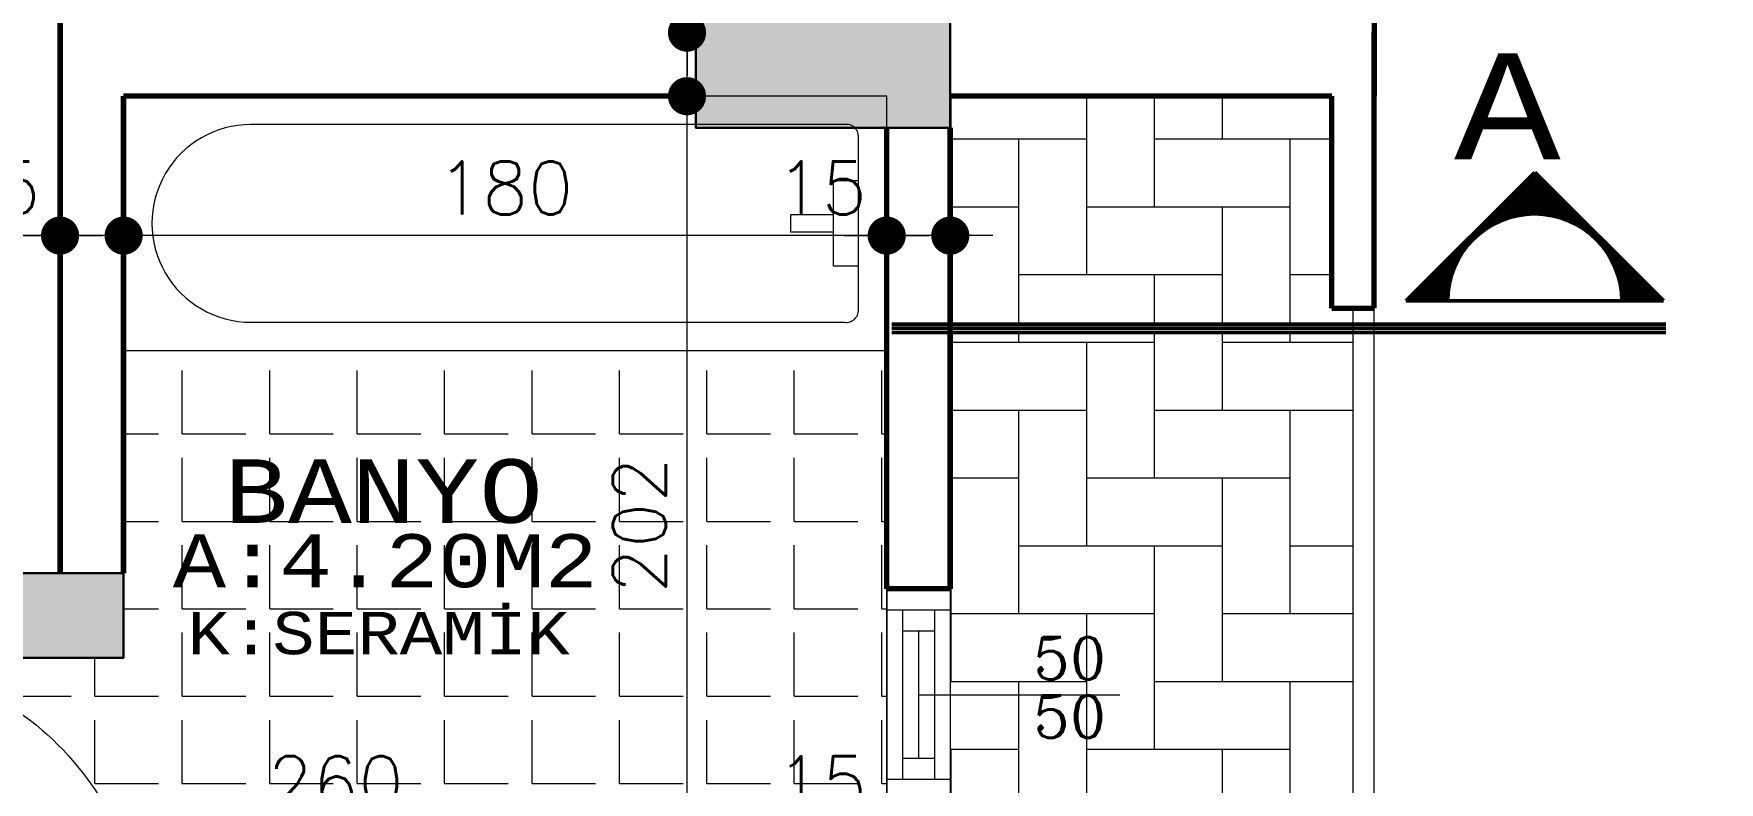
# Model space of a CAD drawing. Header units: millimetres. Extents: x 35860 to 71103, y -11298 to -8385.
# Drawn here: x 49815.6 to 50213.2, y -10167.8 to -9991.2 of the extents above; entities that cross this region are included whole.
import ezdxf
from ezdxf.enums import TextEntityAlignment as Align

# ---------------------------------------------------------------- set-up
doc = ezdxf.new("R2010")
doc.units = ezdxf.units.MM
doc.header["$MEASUREMENT"] = 0
doc.layers.get('0').update_dxf_attribs({"lineweight": 15})
doc.layers.get('Defpoints').update_dxf_attribs({"lineweight": 20})
for name, color, linetype, lineweight in [('02', 2, 'Continuous', 20), ('03_Yazı', 1, 'Continuous', 30), ('05', 4, 'Continuous', 50), ('07', 3, 'Continuous', 70), ('Aks&Tefriş', 5, 'Continuous', 20), ('Kolon', 6, 'Continuous', 30), ('Merd&Balkon', 40, 'Continuous', 20), ('Ölçü', 140, 'Continuous', 20)]:
    doc.layers.add(name, color=color, linetype=linetype, lineweight=lineweight)
doc.layers.add('Lay_X', color=45, linetype='Continuous', lineweight=13, plot=False)
doc.styles.add('0', font='txt.shx')
doc.styles.add('C', font='')
doc.styles.add('ROMANC', font='romanc', dxfattribs={"height": 0.11})
doc.styles.get('C').set_extended_font_data('Courier New Tur')
doc.dimstyles.new('2', dxfattribs={"dimtxt": 12.5, "dimasz": 1, "dimexe": 0, "dimexo": 0, "dimgap": 5, "dimtad": 1, "dimdec": 0, "dimlfac": -1, "dimzin": 12, "dimdsep": 46, "dimtxsty": '0', "dimblk": 'DOT', "dimcen": 2.5, "dimse1": 1, "dimse2": 1, "dimclrd": 256, "dimclrt": 1, "dimadec": 0, "dimazin": 0, "dimtfac": 1, "dimtdec": 0, "dimtmove": 0, "dimatfit": 0, "dimldrblk": 'DOT', "dimfxl": 1, "dimtolj": 1, "dimtzin": 0, "dimlwd": -1, "dimarcsym": 0})
doc.dimstyles.new('_VI80I', dxfattribs={"dimtxt": 15, "dimasz": 1, "dimexe": 0, "dimexo": 100, "dimgap": 5, "dimtad": 1, "dimdec": 0, "dimlfac": -1, "dimzin": 12, "dimdsep": 46, "dimtxsty": '0', "dimblk1": 'DOT80_2', "dimblk2": 'DOT80_1', "dimsah": 1, "dimcen": 2.5, "dimse1": 1, "dimse2": 1, "dimclrd": 256, "dimclrt": 1, "dimadec": 8, "dimazin": 0, "dimtfac": 1, "dimtdec": 0, "dimtmove": 0, "dimatfit": 0, "dimldrblk": 'DOT', "dimfxl": 1, "dimtolj": 1, "dimtzin": 0, "dimlwd": -1, "dimarcsym": 0})
pattern_1 = [(0, (0, 0), (16, 16), [48, -16]), (90, (16, 0), (-16, -16), [48, -16])]

# ---------------------------------------------------------------- blocks, each defined once
blk = doc.blocks.new('DOT')
at = {"color": 0}
blk.add_line((-10, 0), (10, 0), dxfattribs=at)
at = {"color": 0, "const_width": 4.5}
blk.add_lwpolyline([(-2.25, 0, 1), (2.25, 0, 1)], format="xyb", close=True, dxfattribs=at)
blk = doc.blocks.new('*D372')
at = {"layer": 'Defpoints', "color": 0, "transparency": 16777216}
for p in [(50131.81, -10055.92), (50031.81, -10286.05), (50031.81, -10293.42)]:
    blk.add_point(p, dxfattribs=at)
at = {"layer": 'Ölçü', "transparency": 16777216}
blk.add_line((50130.81, -10286.05), (50032.81, -10286.05), dxfattribs=at)
at = {"layer": 'Ölçü', "transparency": 16777216, "rotation": 180}
blk.add_blockref('DOT', (50031.81, -10286.05), dxfattribs=at)
at = {"layer": 'Ölçü', "transparency": 16777216}
blk.add_blockref('DOT', (50131.81, -10286.05), dxfattribs=at)
at = {"layer": 'Ölçü', "color": 1, "transparency": 16777216, "insert": (50081.81, -10274.8), "char_height": 12.5, "attachment_point": 5, "style": '0'}
blk.add_mtext('\\A1;100', dxfattribs=at)
blk = doc.blocks.new('*D380')
at = {"layer": 'Defpoints', "color": 0, "transparency": 16777216}
for p in [(50016.81, -10005.92), (50031.81, -10005.92), (50016.81, -10038.81)]:
    blk.add_point(p, dxfattribs=at)
at = {"layer": 'Ölçü', "transparency": 16777216}
for p, q in [((50015.81, -10038.81), (49988.14, -10038.81)), ((50031.81, -10038.81), (50016.81, -10038.81)), ((50032.81, -10038.81), (50033.81, -10038.81))]:
    blk.add_line(p, q, dxfattribs=at)
blk.add_blockref('DOT', (50016.81, -10038.81), dxfattribs=at)
at = {"layer": 'Ölçü', "transparency": 16777216, "rotation": 180}
blk.add_blockref('DOT', (50031.81, -10038.81), dxfattribs=at)
at = {"layer": 'Ölçü', "color": 1, "transparency": 16777216, "insert": (50001.47, -10027.56), "char_height": 12.5, "attachment_point": 5, "style": '0'}
blk.add_mtext('\\A1;15', dxfattribs=at)
blk = doc.blocks.new('*D381')
at = {"layer": 'Defpoints', "color": 0, "transparency": 16777216}
for p in [(49836.81, -10005.92), (50016.81, -10005.92), (49836.81, -10038.81)]:
    blk.add_point(p, dxfattribs=at)
at = {"layer": 'Ölçü', "transparency": 16777216}
blk.add_line((50015.81, -10038.81), (49837.81, -10038.81), dxfattribs=at)
at = {"layer": 'Ölçü', "transparency": 16777216, "rotation": 180}
blk.add_blockref('DOT', (49836.81, -10038.81), dxfattribs=at)
at = {"layer": 'Ölçü', "transparency": 16777216}
blk.add_blockref('DOT', (50016.81, -10038.81), dxfattribs=at)
at = {"layer": 'Ölçü', "color": 1, "transparency": 16777216, "insert": (49926.81, -10027.56), "char_height": 12.5, "attachment_point": 5, "style": '0'}
blk.add_mtext('\\A1;180', dxfattribs=at)
blk = doc.blocks.new('*D382')
at = {"layer": 'Defpoints', "color": 0, "transparency": 16777216}
for p in [(49836.81, -10005.92), (49821.81, -10038.81), (49821.81, -10118.42)]:
    blk.add_point(p, dxfattribs=at)
at = {"layer": 'Ölçü', "transparency": 16777216}
for p, q in [((49820.81, -10038.81), (49793.14, -10038.81)), ((49836.81, -10038.81), (49821.81, -10038.81)), ((49837.81, -10038.81), (49838.81, -10038.81))]:
    blk.add_line(p, q, dxfattribs=at)
blk.add_blockref('DOT', (49821.81, -10038.81), dxfattribs=at)
at = {"layer": 'Ölçü', "transparency": 16777216, "rotation": 180}
blk.add_blockref('DOT', (49836.81, -10038.81), dxfattribs=at)
at = {"layer": 'Ölçü', "color": 1, "transparency": 16777216, "insert": (49806.47, -10027.56), "char_height": 12.5, "attachment_point": 5, "style": '0'}
blk.add_mtext('\\A1;15', dxfattribs=at)
blk = doc.blocks.new('*D383')
at = {"layer": 'Defpoints', "color": 0, "transparency": 16777216}
for p in [(49721.81, -10008.42), (49721.81, -10038.81), (49821.81, -10118.42)]:
    blk.add_point(p, dxfattribs=at)
at = {"layer": 'Ölçü', "transparency": 16777216}
blk.add_line((49820.81, -10038.81), (49722.81, -10038.81), dxfattribs=at)
at = {"layer": 'Ölçü', "transparency": 16777216, "rotation": 180}
blk.add_blockref('DOT', (49721.81, -10038.81), dxfattribs=at)
at = {"layer": 'Ölçü', "transparency": 16777216}
blk.add_blockref('DOT', (49821.81, -10038.81), dxfattribs=at)
at = {"layer": 'Ölçü', "color": 1, "transparency": 16777216, "insert": (49771.81, -10027.56), "char_height": 12.5, "attachment_point": 5, "style": '0'}
blk.add_mtext('\\A1;100', dxfattribs=at)
blk = doc.blocks.new('*D387')
at = {"layer": 'Defpoints', "color": 0, "transparency": 16777216}
for p in [(50016.81, -10172.17), (50031.81, -10172.17), (50016.81, -10179.16)]:
    blk.add_point(p, dxfattribs=at)
at = {"layer": 'Ölçü', "transparency": 16777216}
for p, q in [((50015.81, -10179.16), (49988.14, -10179.16)), ((50031.81, -10179.16), (50016.81, -10179.16)), ((50032.81, -10179.16), (50033.81, -10179.16))]:
    blk.add_line(p, q, dxfattribs=at)
blk.add_blockref('DOT', (50016.81, -10179.16), dxfattribs=at)
at = {"layer": 'Ölçü', "transparency": 16777216, "rotation": 180}
blk.add_blockref('DOT', (50031.81, -10179.16), dxfattribs=at)
at = {"layer": 'Ölçü', "color": 1, "transparency": 16777216, "insert": (50001.47, -10167.91), "char_height": 12.5, "attachment_point": 5, "style": '0'}
blk.add_mtext('\\A1;15', dxfattribs=at)
blk = doc.blocks.new('*D388')
at = {"layer": 'Defpoints', "color": 0, "transparency": 16777216}
for p in [(50016.81, -10172.17), (49756.81, -10179.16), (49756.81, -10208.42)]:
    blk.add_point(p, dxfattribs=at)
at = {"layer": 'Ölçü', "transparency": 16777216}
blk.add_line((50015.81, -10179.16), (49757.81, -10179.16), dxfattribs=at)
at = {"layer": 'Ölçü', "transparency": 16777216, "rotation": 180}
blk.add_blockref('DOT', (49756.81, -10179.16), dxfattribs=at)
at = {"layer": 'Ölçü', "transparency": 16777216}
blk.add_blockref('DOT', (50016.81, -10179.16), dxfattribs=at)
at = {"layer": 'Ölçü', "color": 1, "transparency": 16777216, "insert": (49886.81, -10167.91), "char_height": 12.5, "attachment_point": 5, "style": '0'}
blk.add_mtext('\\A1;260', dxfattribs=at)
blk = doc.blocks.new('*D495')
at = {"layer": 'Defpoints', "color": 0, "transparency": 16777216}
for p in [(49969.7, -10005.92), (50031.81, -10005.92), (50016.81, -10208.42)]:
    blk.add_point(p, dxfattribs=at)
at = {"layer": 'Ölçü', "transparency": 16777216}
blk.add_line((49969.7, -10207.42), (49969.7, -10006.92), dxfattribs=at)
for p, rotation in [((49969.7, -10005.92), 90), ((49969.7, -10208.42), 270)]:
    blk.add_blockref('DOT', p, dxfattribs=dict(at, rotation=rotation))
at = {"layer": 'Ölçü', "color": 1, "transparency": 16777216, "insert": (49958.45, -10107.17), "char_height": 12.5, "attachment_point": 5, "rotation": 90, "style": '0'}
blk.add_mtext('\\A1;202', dxfattribs=at)
blk = doc.blocks.new('*D496')
at = {"layer": 'Defpoints', "color": 0, "transparency": 16777216}
for p in [(49969.7, -9990.92), (50031.81, -9990.92), (50031.81, -10005.92)]:
    blk.add_point(p, dxfattribs=at)
at = {"layer": 'Ölçü', "transparency": 16777216}
for p, q in [((49969.7, -9989.92), (49969.7, -9962.26)), ((49969.7, -10005.92), (49969.7, -9990.92)), ((49969.7, -10006.92), (49969.7, -10007.92))]:
    blk.add_line(p, q, dxfattribs=at)
for p, rotation in [((49969.7, -9990.92), 270), ((49969.7, -10005.92), 90)]:
    blk.add_blockref('DOT', p, dxfattribs=dict(at, rotation=rotation))
at = {"layer": 'Ölçü', "color": 1, "transparency": 16777216, "insert": (49958.45, -9975.59), "char_height": 12.5, "attachment_point": 5, "rotation": 90, "style": '0'}
blk.add_mtext('\\A1;15', dxfattribs=at)
blk = doc.blocks.new('*D497')
at = {"layer": 'Defpoints', "color": 0, "transparency": 16777216}
for p in [(49969.7, -9788.42), (50016.81, -9788.42), (50031.81, -9990.92)]:
    blk.add_point(p, dxfattribs=at)
at = {"layer": 'Ölçü', "transparency": 16777216}
blk.add_line((49969.7, -9989.92), (49969.7, -9789.42), dxfattribs=at)
for p, rotation in [((49969.7, -9788.42), 90), ((49969.7, -9990.92), 270)]:
    blk.add_blockref('DOT', p, dxfattribs=dict(at, rotation=rotation))
at = {"layer": 'Ölçü', "color": 1, "transparency": 16777216, "insert": (49958.45, -9889.67), "char_height": 12.5, "attachment_point": 5, "rotation": 90, "style": '0'}
blk.add_mtext('\\A1;202', dxfattribs=at)
blk = doc.blocks.new('DOT80_2')
at = {"color": 0}
blk.add_line((0, 0), (0, -80), dxfattribs=at)
blk.add_blockref('DOT', (0, 0))
blk = doc.blocks.new('DOT80_1')
at = {"color": 0}
blk.add_line((0, 0), (0, 80), dxfattribs=at)
blk.add_blockref('DOT', (0, 0))
blk = doc.blocks.new('*D925')
at = {"layer": 'Aks&Tefriş', "transparency": 16777216}
blk.add_line((50309.41, -10242.42), (50309.41, -10173.17), dxfattribs=at)
at = {"layer": 'Defpoints', "color": 0, "transparency": 16777216}
for p in [(50031.81, -10172.17), (50309.41, -10172.17), (50031.81, -10243.42)]:
    blk.add_point(p, dxfattribs=at)
at = {"layer": 'Aks&Tefriş', "transparency": 16777216}
for name, p, rotation in [('DOT80_1', (50309.41, -10172.17), 90), ('DOT80_2', (50309.41, -10243.42), 270)]:
    blk.add_blockref(name, p, dxfattribs=dict(at, rotation=rotation))
at = {"layer": 'Aks&Tefriş', "color": 1, "transparency": 16777216, "insert": (50296.91, -10207.8), "char_height": 15, "attachment_point": 5, "rotation": 90, "style": '0'}
blk.add_mtext('\\A1;71', dxfattribs=at)
blk = doc.blocks.new('*D926')
at = {"layer": 'Aks&Tefriş', "transparency": 16777216}
blk.add_line((50309.41, -10171.17), (50309.41, -10123.17), dxfattribs=at)
at = {"layer": 'Defpoints', "color": 0, "transparency": 16777216}
for p in [(50031.81, -10122.17), (50309.41, -10122.17), (50031.81, -10172.17)]:
    blk.add_point(p, dxfattribs=at)
at = {"layer": 'Aks&Tefriş', "transparency": 16777216}
for name, p, rotation in [('DOT80_1', (50309.41, -10122.17), 90), ('DOT80_2', (50309.41, -10172.17), 270)]:
    blk.add_blockref(name, p, dxfattribs=dict(at, rotation=rotation))
at = {"layer": 'Aks&Tefriş', "color": 1, "transparency": 16777216, "insert": (50296.91, -10147.17), "char_height": 15, "attachment_point": 5, "rotation": 90, "style": '0'}
blk.add_mtext('\\A1;50', dxfattribs=at)
blk = doc.blocks.new('*D927')
at = {"layer": 'Aks&Tefriş', "transparency": 16777216}
blk.add_line((50309.41, -10121.17), (50309.41, -10056.92), dxfattribs=at)
at = {"layer": 'Defpoints', "color": 0, "transparency": 16777216}
for p in [(50131.81, -10055.92), (50309.41, -10055.92), (50031.81, -10122.17)]:
    blk.add_point(p, dxfattribs=at)
at = {"layer": 'Aks&Tefriş', "transparency": 16777216}
for name, p, rotation in [('DOT80_1', (50309.41, -10055.92), 90), ('DOT80_2', (50309.41, -10122.17), 270)]:
    blk.add_blockref(name, p, dxfattribs=dict(at, rotation=rotation))
at = {"layer": 'Aks&Tefriş', "color": 1, "transparency": 16777216, "insert": (50296.91, -10089.05), "char_height": 15, "attachment_point": 5, "rotation": 90, "style": '0'}
blk.add_mtext('\\A1;66', dxfattribs=at)
blk = doc.blocks.new('*D928')
at = {"layer": 'Aks&Tefriş', "transparency": 16777216}
blk.add_line((50309.41, -10054.92), (50309.41, -9941.92), dxfattribs=at)
at = {"layer": 'Defpoints', "color": 0, "transparency": 16777216}
for p in [(50131.81, -9940.92), (50309.41, -9940.92), (50131.81, -10055.92)]:
    blk.add_point(p, dxfattribs=at)
at = {"layer": 'Aks&Tefriş', "transparency": 16777216}
for name, p, rotation in [('DOT80_1', (50309.41, -9940.92), 90), ('DOT80_2', (50309.41, -10055.92), 270)]:
    blk.add_blockref(name, p, dxfattribs=dict(at, rotation=rotation))
at = {"layer": 'Aks&Tefriş', "color": 1, "transparency": 16777216, "insert": (50296.91, -9998.42), "char_height": 15, "attachment_point": 5, "rotation": 90, "style": '0'}
blk.add_mtext('\\A1;115', dxfattribs=at)

msp = doc.modelspace()

# ---------------------------------------------------------------- hatches: boundary and pattern name
h = msp.add_hatch()
h.set_pattern_fill('ANSI33', color=256, scale=30, style=0)
h.paths.add_polyline_path([(49131.81, -9384.52), (49131.81, -9333.42), (49156.81, -9334.52), (49156.81, -9384.52)])
h.paths.add_polyline_path([(49546.81, -9402.81), (49546.81, -9351.71), (49571.81, -9352.81), (49571.81, -9402.81)])
h.paths.add_polyline_path([(50031.81, -9983.42), (49971.81, -9983.42), (49971.81, -10013.42), (50031.81, -10013.42)])
h.paths.add_polyline_path([(50006.81, -9628.42), (50031.81, -9628.42), (50031.81, -9678.42), (50006.81, -9678.42)])
h.paths.add_polyline_path([(49571.81, -9638.42), (49571.81, -9678.42), (49546.81, -9678.42), (49546.81, -9638.42)])
h.paths.add_polyline_path([(49181.81, -9678.42), (49131.81, -9678.42), (49131.81, -9653.42), (49181.81, -9653.42)])
h.paths.add_polyline_path([(49171.81, -9893.42), (49131.81, -9893.42), (49131.81, -9923.42), (49171.81, -9923.42)])
h.paths.add_polyline_path([(49156.81, -10623.42), (49156.81, -10573.42), (49131.81, -10573.42), (49131.81, -10623.42)])
h.paths.add_polyline_path([(50006.81, -10368.42), (50031.81, -10368.42), (50031.81, -10318.42), (50006.81, -10318.42)])
h.paths.add_polyline_path([(49571.81, -10368.42), (49571.81, -10318.42), (49546.81, -10318.42), (49546.81, -10368.42)])
h.paths.add_polyline_path([(50006.81, -9423.08), (50006.81, -9371.98), (50031.81, -9373.08), (50031.81, -9423.08)])
h.paths.add_polyline_path([(49741.81, -9360.3), (49766.81, -9361.4), (49766.81, -9411.4), (49741.81, -9411.4)])
h.paths.add_polyline_path([(49471.81, -10138.42), (49446.81, -10138.42), (49446.81, -10073.42), (49471.81, -10073.42)])
h.paths.add_polyline_path([(49471.81, -9923.42), (49471.81, -9858.42), (49446.81, -9858.42), (49446.81, -9923.42)])
h.paths.add_polyline_path([(49741.81, -9873.42), (49741.81, -9878.42), (49746.81, -9878.42), (49836.81, -9878.42), (49836.81, -9858.42), (49741.81, -9858.42)])
h.paths.add_polyline_path([(49741.81, -10133.42), (49741.81, -10118.42), (49836.81, -10118.42), (49836.81, -10138.42), (49741.81, -10138.42)])
h.paths.add_polyline_path([(49181.81, -10318.42), (49131.81, -10318.42), (49131.81, -10343.42), (49181.81, -10343.42)])
h.paths.add_polyline_path([(49741.81, -10623.42), (49766.81, -10623.42), (49766.81, -10573.42), (49741.81, -10573.42)])
h.paths.add_polyline_path([(50006.81, -10623.42), (50031.81, -10623.42), (50031.81, -10573.42), (50006.81, -10573.42)])
h.paths.add_polyline_path([(49571.81, -10623.42), (49571.81, -10573.42), (49546.81, -10573.42), (49546.81, -10623.42)])
h = msp.add_hatch()
h.set_pattern_fill('SERAMIK9', color=256, scale=4, style=0, pattern_type=2)
h.set_pattern_definition(pattern_1)
h.paths.add_polyline_path([(50121.81, -10005.92), (50031.81, -10005.92), (50031.81, -10013.42), (50031.81, -10059.67), (50126.81, -10059.67), (50126.81, -10055.92), (50121.81, -10055.92)])
h = msp.add_hatch()
h.set_pattern_fill('SERAMIK9,_O', color=256, scale=4, pattern_type=2)
h.set_pattern_definition(pattern_1)
h.paths.add_polyline_path([(50126.81, -10061.67), (50031.81, -10061.67), (50031.81, -10122.17), (50031.81, -10172.17), (50031.81, -10243.42), (50031.81, -10293.42), (50031.81, -10318.42), (50031.81, -10368.42), (50031.81, -10433.42), (50031.81, -10553.42), (50031.81, -10573.42), (50031.81, -10623.42), (50031.81, -10668.42), (50031.81, -10673.42), (50016.81, -10673.42), (50016.81, -10743.42), (50031.81, -10743.42), (50031.81, -10748.42), (50031.81, -10768.42), (50126.81, -10768.42)])
h.paths.add_polyline_path([(50066.18, -10506.77), (50097.43, -10506.77), (50097.43, -10525.52), (50066.18, -10525.52)], flags=24)
h.paths.add_polyline_path([(50066.18, -10265.42), (50097.43, -10265.42), (50097.43, -10284.17), (50066.18, -10284.17)], flags=24)
h.paths.add_polyline_path([(50050.36, -10146.04), (50071.55, -10146.04), (50071.55, -10131.04), (50050.36, -10131.04)], flags=24)
h.paths.add_polyline_path([(50050.36, -10159.81), (50071.55, -10159.81), (50071.55, -10144.81), (50050.36, -10144.81)], flags=24)
h.paths.add_polyline_path([(50042.26, -10491.04), (50071.55, -10491.04), (50071.55, -10476.04), (50042.26, -10476.04)], flags=24)
h.paths.add_polyline_path([(50042.26, -10504.82), (50071.55, -10504.82), (50071.55, -10489.82), (50042.26, -10489.82)], flags=24)
h.paths.add_polyline_path([(50050.36, -10268.43), (50071.55, -10268.43), (50071.55, -10253.43), (50050.36, -10253.43)], flags=24)
h.paths.add_polyline_path([(50050.36, -10282.2), (50071.55, -10282.2), (50071.55, -10267.2), (50050.36, -10267.2)], flags=24)
h.paths.add_polyline_path([(50028.68, -10216.61), (50131.1, -10216.61), (50131.1, -10192.96), (50028.68, -10192.96)], flags=9)
h = msp.add_hatch()
h.set_pattern_fill('ANGLE', color=256, scale=75, style=0)
h.set_pattern_definition([(0, (0, 0), (0, 20.625), [15, -5.625]), (90, (0, 0), (-20.625, 1e-15), [15, -5.625])])
h.paths.add_polyline_path([(50016.81, -10065.92), (49836.81, -10065.92), (49836.81, -10138.42), (49774.81, -10138.42), (49774.81, -10138.49, -0.401712), (49841.81, -10208.42), (49906.81, -10208.42), (49906.81, -10173.42, -0.414214), (49911.81, -10168.42), (49951.81, -10168.42, -0.414214), (49956.81, -10173.42), (49956.81, -10208.42), (50016.81, -10208.42)])
h.paths.add_polyline_path([(49771.81, -10138.42), (49756.81, -10138.42), (49756.81, -10208.42), (49771.81, -10208.42)])
h.paths.add_polyline_path([(49990.01, -10158.54), (50012.93, -10158.54), (50012.93, -10177.29), (49990.01, -10177.29)], flags=24)
h.paths.add_polyline_path([(49868.06, -10158.54), (49905.56, -10158.54), (49905.56, -10177.29), (49868.06, -10177.29)], flags=24)
h.paths.add_polyline_path([(49949.08, -10204.55), (49949.08, -10183.71), (49967.83, -10183.71), (49967.83, -10204.55)], flags=25)
h.paths.add_polyline_path([(49949.08, -10125.92), (49949.08, -10088.42), (49967.83, -10088.42), (49967.83, -10125.92)], flags=24)
h.paths.add_polyline_path([(49842.5, -10125.6), (49954.56, -10125.6), (49954.56, -10104.53), (49842.5, -10104.53)], flags=24)
h.paths.add_polyline_path([(49846.35, -10141.17), (49947.5, -10141.17), (49947.5, -10121.33), (49846.35, -10121.33)], flags=24)
h.paths.add_polyline_path([(49854.8, -10110.96), (49941.46, -10110.96), (49941.46, -10087.3), (49854.8, -10087.3)], flags=24)

# ---------------------------------------------------------------- linework, layer by layer
at = {"layer": '02'}
for p, q in [((50016.81, -10122.17), (50016.81, -10172.17)), ((50031.81, -10122.17), (50031.81, -10172.17)), ((50031.81, -10127.17), (50016.81, -10127.17)), ((50020.56, -10127.17), (50020.56, -10167.17)), ((50028.06, -10127.17), (50028.06, -10167.17)), ((50028.06, -10132.17), (50020.56, -10132.17)), ((50024.31, -10132.17), (50024.31, -10162.17)), ((50024.31, -10147.17), (50071.81, -10147.17)), ((50028.06, -10162.17), (50020.56, -10162.17)), ((50031.81, -10167.17), (50016.81, -10167.17))]:
    msp.add_line(p, q, dxfattribs=at)
msp.add_lwpolyline([(49771.81, -10138.42, -0.414214), (49841.81, -10208.42), (49771.81, -10208.42), (49771.81, -10138.42), (49774.81, -10138.42), (49774.81, -10208.42)], format="xyb", dxfattribs=at)
at = {"layer": '05'}
for p, q in [((50169.68, -10023.89), (50139.34, -10054.23)), ((50169.68, -10023.89), (50139.34, -10054.23)), ((50169.68, -10023.89), (50139.34, -10054.23)), ((50200.03, -10054.23), (50169.68, -10023.89)), ((50200.03, -10054.23), (50169.68, -10023.89)), ((50200.03, -10054.23), (50169.68, -10023.89)), ((50171.35, -10033.76), (50165.58, -10027.99)), ((50171.35, -10033.76), (50165.58, -10027.99)), ((50171.35, -10033.76), (50165.58, -10027.99)), ((50172.02, -10033.83), (50165.88, -10027.69)), ((50172.02, -10033.83), (50165.88, -10027.69)), ((50172.02, -10033.83), (50165.88, -10027.69)), ((50172.72, -10033.92), (50166.18, -10027.39)), ((50172.72, -10033.92), (50166.18, -10027.39)), ((50172.72, -10033.92), (50166.18, -10027.39)), ((50173.44, -10034.04), (50166.49, -10027.09)), ((50173.44, -10034.04), (50166.49, -10027.09)), ((50173.44, -10034.04), (50166.49, -10027.09)), ((50174.2, -10034.2), (50166.79, -10026.78)), ((50174.2, -10034.2), (50166.79, -10026.78)), ((50174.2, -10034.2), (50166.79, -10026.78)), ((50175.01, -10034.4), (50167.09, -10026.48)), ((50175.01, -10034.4), (50167.09, -10026.48)), ((50175.01, -10034.4), (50167.09, -10026.48)), ((50175.86, -10034.65), (50167.39, -10026.18)), ((50175.86, -10034.65), (50167.39, -10026.18)), ((50175.86, -10034.65), (50167.39, -10026.18)), ((50176.78, -10034.96), (50167.7, -10025.88)), ((50176.78, -10034.96), (50167.7, -10025.88)), ((50176.78, -10034.96), (50167.7, -10025.88)), ((50177.79, -10035.36), (50168, -10025.57)), ((50177.79, -10035.36), (50168, -10025.57)), ((50177.79, -10035.36), (50168, -10025.57)), ((50178.92, -10035.89), (50168.3, -10025.27)), ((50178.92, -10035.89), (50168.3, -10025.27)), ((50178.92, -10035.89), (50168.3, -10025.27)), ((50180.27, -10036.63), (50168.6, -10024.97)), ((50180.27, -10036.63), (50168.6, -10024.97)), ((50180.27, -10036.63), (50168.6, -10024.97)), ((50182.16, -10037.92), (50168.91, -10024.67)), ((50182.16, -10037.92), (50168.91, -10024.67)), ((50182.16, -10037.92), (50168.91, -10024.67)), ((50199.08, -10054.23), (50169.21, -10024.36)), ((50199.08, -10054.23), (50169.21, -10024.36)), ((50199.08, -10054.23), (50169.21, -10024.36)), ((50199.68, -10054.23), (50169.51, -10024.06)), ((50199.68, -10054.23), (50169.51, -10024.06)), ((50199.68, -10054.23), (50169.51, -10024.06)), ((50164.17, -10034.45), (50161.65, -10031.93)), ((50164.17, -10034.45), (50161.65, -10031.93)), ((50164.17, -10034.45), (50161.65, -10031.93)), ((50164.65, -10034.32), (50161.95, -10031.62)), ((50164.65, -10034.32), (50161.95, -10031.62)), ((50164.65, -10034.32), (50161.95, -10031.62)), ((50165.13, -10034.21), (50162.25, -10031.32)), ((50165.13, -10034.21), (50162.25, -10031.32)), ((50165.13, -10034.21), (50162.25, -10031.32)), ((50165.63, -10034.1), (50162.55, -10031.02)), ((50165.63, -10034.1), (50162.55, -10031.02)), ((50165.63, -10034.1), (50162.55, -10031.02)), ((50166.14, -10034), (50162.86, -10030.72)), ((50166.14, -10034), (50162.86, -10030.72)), ((50166.14, -10034), (50162.86, -10030.72)), ((50166.66, -10033.92), (50163.16, -10030.41)), ((50166.66, -10033.92), (50163.16, -10030.41)), ((50166.66, -10033.92), (50163.16, -10030.41)), ((50167.2, -10033.85), (50163.46, -10030.11)), ((50167.2, -10033.85), (50163.46, -10030.11)), ((50167.2, -10033.85), (50163.46, -10030.11)), ((50167.74, -10033.79), (50163.76, -10029.81)), ((50167.74, -10033.79), (50163.76, -10029.81)), ((50167.74, -10033.79), (50163.76, -10029.81)), ((50168.3, -10033.74), (50164.07, -10029.51)), ((50168.3, -10033.74), (50164.07, -10029.51)), ((50168.3, -10033.74), (50164.07, -10029.51)), ((50168.88, -10033.71), (50164.37, -10029.2)), ((50168.88, -10033.71), (50164.37, -10029.2)), ((50168.88, -10033.71), (50164.37, -10029.2)), ((50169.47, -10033.7), (50164.67, -10028.9)), ((50169.47, -10033.7), (50164.67, -10028.9)), ((50169.47, -10033.7), (50164.67, -10028.9)), ((50170.07, -10033.7), (50164.97, -10028.6)), ((50170.07, -10033.7), (50164.97, -10028.6)), ((50170.07, -10033.7), (50164.97, -10028.6)), ((50170.7, -10033.72), (50165.28, -10028.3)), ((50170.7, -10033.72), (50165.28, -10028.3)), ((50170.7, -10033.72), (50165.28, -10028.3)), ((50158.72, -10036.87), (50157.71, -10035.86)), ((50158.72, -10036.87), (50157.71, -10035.86)), ((50158.72, -10036.87), (50157.71, -10035.86)), ((50159.09, -10036.64), (50158.02, -10035.56)), ((50159.09, -10036.64), (50158.02, -10035.56)), ((50159.09, -10036.64), (50158.02, -10035.56)), ((50159.47, -10036.41), (50158.32, -10035.26)), ((50159.47, -10036.41), (50158.32, -10035.26)), ((50159.47, -10036.41), (50158.32, -10035.26)), ((50159.86, -10036.2), (50158.62, -10034.95)), ((50159.86, -10036.2), (50158.62, -10034.95)), ((50159.86, -10036.2), (50158.62, -10034.95)), ((50160.26, -10035.99), (50158.92, -10034.65)), ((50160.26, -10035.99), (50158.92, -10034.65)), ((50160.26, -10035.99), (50158.92, -10034.65)), ((50160.66, -10035.78), (50159.23, -10034.35)), ((50160.66, -10035.78), (50159.23, -10034.35)), ((50160.66, -10035.78), (50159.23, -10034.35)), ((50161.07, -10035.59), (50159.53, -10034.05)), ((50161.07, -10035.59), (50159.53, -10034.05)), ((50161.07, -10035.59), (50159.53, -10034.05)), ((50161.49, -10035.4), (50159.83, -10033.74)), ((50161.49, -10035.4), (50159.83, -10033.74)), ((50161.49, -10035.4), (50159.83, -10033.74)), ((50161.91, -10035.22), (50160.13, -10033.44)), ((50161.91, -10035.22), (50160.13, -10033.44)), ((50161.91, -10035.22), (50160.13, -10033.44)), ((50162.35, -10035.05), (50160.44, -10033.14)), ((50162.35, -10035.05), (50160.44, -10033.14)), ((50162.35, -10035.05), (50160.44, -10033.14)), ((50162.79, -10034.89), (50160.74, -10032.83)), ((50162.79, -10034.89), (50160.74, -10032.83)), ((50162.79, -10034.89), (50160.74, -10032.83)), ((50163.24, -10034.73), (50161.04, -10032.53)), ((50163.24, -10034.73), (50161.04, -10032.53)), ((50163.24, -10034.73), (50161.04, -10032.53)), ((50163.7, -10034.59), (50161.34, -10032.23)), ((50163.7, -10034.59), (50161.34, -10032.23)), ((50163.7, -10034.59), (50161.34, -10032.23)), ((50154.45, -10040.46), (50153.78, -10039.79)), ((50154.45, -10040.46), (50153.78, -10039.79)), ((50154.45, -10040.46), (50153.78, -10039.79)), ((50154.74, -10040.15), (50154.08, -10039.49)), ((50154.74, -10040.15), (50154.08, -10039.49)), ((50154.74, -10040.15), (50154.08, -10039.49)), ((50155.03, -10039.84), (50154.38, -10039.19)), ((50155.03, -10039.84), (50154.38, -10039.19)), ((50155.03, -10039.84), (50154.38, -10039.19)), ((50155.34, -10039.54), (50154.69, -10038.89)), ((50155.34, -10039.54), (50154.69, -10038.89)), ((50155.34, -10039.54), (50154.69, -10038.89)), ((50155.65, -10039.24), (50154.99, -10038.58)), ((50155.65, -10039.24), (50154.99, -10038.58)), ((50155.65, -10039.24), (50154.99, -10038.58)), ((50155.96, -10038.95), (50155.29, -10038.28)), ((50155.96, -10038.95), (50155.29, -10038.28)), ((50155.96, -10038.95), (50155.29, -10038.28)), ((50156.28, -10038.67), (50155.59, -10037.98)), ((50156.28, -10038.67), (50155.59, -10037.98)), ((50156.28, -10038.67), (50155.59, -10037.98)), ((50156.61, -10038.39), (50155.9, -10037.68)), ((50156.61, -10038.39), (50155.9, -10037.68)), ((50156.61, -10038.39), (50155.9, -10037.68)), ((50156.95, -10038.12), (50156.2, -10037.37)), ((50156.95, -10038.12), (50156.2, -10037.37)), ((50156.95, -10038.12), (50156.2, -10037.37)), ((50157.29, -10037.86), (50156.5, -10037.07)), ((50157.29, -10037.86), (50156.5, -10037.07)), ((50157.29, -10037.86), (50156.5, -10037.07)), ((50157.64, -10037.6), (50156.81, -10036.77)), ((50157.64, -10037.6), (50156.81, -10036.77)), ((50157.64, -10037.6), (50156.81, -10036.77)), ((50157.99, -10037.35), (50157.11, -10036.47)), ((50157.99, -10037.35), (50157.11, -10036.47)), ((50157.99, -10037.35), (50157.11, -10036.47)), ((50158.35, -10037.1), (50157.41, -10036.16)), ((50158.35, -10037.1), (50157.41, -10036.16)), ((50158.35, -10037.1), (50157.41, -10036.16)), ((50151.27, -10045.15), (50149.85, -10043.73)), ((50151.27, -10045.15), (50149.85, -10043.73)), ((50151.27, -10045.15), (50149.85, -10043.73)), ((50151.47, -10044.74), (50150.15, -10043.42)), ((50151.47, -10044.74), (50150.15, -10043.42)), ((50151.47, -10044.74), (50150.15, -10043.42)), ((50151.68, -10044.35), (50150.45, -10043.12)), ((50151.68, -10044.35), (50150.45, -10043.12)), ((50151.68, -10044.35), (50150.45, -10043.12)), ((50151.9, -10043.96), (50150.75, -10042.82)), ((50151.9, -10043.96), (50150.75, -10042.82)), ((50151.9, -10043.96), (50150.75, -10042.82)), ((50152.12, -10043.58), (50151.06, -10042.52)), ((50152.12, -10043.58), (50151.06, -10042.52)), ((50152.12, -10043.58), (50151.06, -10042.52)), ((50152.35, -10043.21), (50151.36, -10042.21)), ((50152.35, -10043.21), (50151.36, -10042.21)), ((50152.35, -10043.21), (50151.36, -10042.21)), ((50152.59, -10042.84), (50151.66, -10041.91)), ((50152.59, -10042.84), (50151.66, -10041.91)), ((50152.59, -10042.84), (50151.66, -10041.91)), ((50152.84, -10042.48), (50151.96, -10041.61)), ((50152.84, -10042.48), (50151.96, -10041.61)), ((50152.84, -10042.48), (50151.96, -10041.61)), ((50153.09, -10042.13), (50152.27, -10041.31)), ((50153.09, -10042.13), (50152.27, -10041.31)), ((50153.09, -10042.13), (50152.27, -10041.31)), ((50153.35, -10041.78), (50152.57, -10041)), ((50153.35, -10041.78), (50152.57, -10041)), ((50153.35, -10041.78), (50152.57, -10041)), ((50153.61, -10041.44), (50152.87, -10040.7)), ((50153.61, -10041.44), (50152.87, -10040.7)), ((50153.61, -10041.44), (50152.87, -10040.7)), ((50153.89, -10041.11), (50153.17, -10040.4)), ((50153.89, -10041.11), (50153.17, -10040.4)), ((50153.89, -10041.11), (50153.17, -10040.4)), ((50154.16, -10040.78), (50153.48, -10040.1)), ((50154.16, -10040.78), (50153.48, -10040.1)), ((50154.16, -10040.78), (50153.48, -10040.1)), ((50198.47, -10054.23), (50186, -10041.75)), ((50198.47, -10054.23), (50186, -10041.75)), ((50198.47, -10054.23), (50186, -10041.75)), ((50197.87, -10054.23), (50187.28, -10043.65)), ((50197.87, -10054.23), (50187.28, -10043.65)), ((50197.87, -10054.23), (50187.28, -10043.65)), ((50149.38, -10051.13), (50145.91, -10047.66)), ((50149.38, -10051.13), (50145.91, -10047.66)), ((50149.38, -10051.13), (50145.91, -10047.66)), ((50149.47, -10050.61), (50146.22, -10047.36)), ((50149.47, -10050.61), (50146.22, -10047.36)), ((50149.47, -10050.61), (50146.22, -10047.36)), ((50149.57, -10050.1), (50146.52, -10047.05)), ((50149.57, -10050.1), (50146.52, -10047.05)), ((50149.57, -10050.1), (50146.52, -10047.05)), ((50149.67, -10049.61), (50146.82, -10046.75)), ((50149.67, -10049.61), (50146.82, -10046.75)), ((50149.67, -10049.61), (50146.82, -10046.75)), ((50149.79, -10049.12), (50147.12, -10046.45)), ((50149.79, -10049.12), (50147.12, -10046.45)), ((50149.79, -10049.12), (50147.12, -10046.45)), ((50149.92, -10048.64), (50147.43, -10046.15)), ((50149.92, -10048.64), (50147.43, -10046.15)), ((50149.92, -10048.64), (50147.43, -10046.15)), ((50150.06, -10048.18), (50147.73, -10045.84)), ((50150.06, -10048.18), (50147.73, -10045.84)), ((50150.06, -10048.18), (50147.73, -10045.84)), ((50150.21, -10047.72), (50148.03, -10045.54)), ((50150.21, -10047.72), (50148.03, -10045.54)), ((50150.21, -10047.72), (50148.03, -10045.54)), ((50150.36, -10047.27), (50148.33, -10045.24)), ((50150.36, -10047.27), (50148.33, -10045.24)), ((50150.36, -10047.27), (50148.33, -10045.24)), ((50150.53, -10046.83), (50148.64, -10044.94)), ((50150.53, -10046.83), (50148.64, -10044.94)), ((50150.53, -10046.83), (50148.64, -10044.94)), ((50150.7, -10046.4), (50148.94, -10044.63)), ((50150.7, -10046.4), (50148.94, -10044.63)), ((50150.7, -10046.4), (50148.94, -10044.63)), ((50150.88, -10045.97), (50149.24, -10044.33)), ((50150.88, -10045.97), (50149.24, -10044.33)), ((50150.88, -10045.97), (50149.24, -10044.33)), ((50151.07, -10045.55), (50149.54, -10044.03)), ((50151.07, -10045.55), (50149.54, -10044.03)), ((50151.07, -10045.55), (50149.54, -10044.03)), ((50197.26, -10054.23), (50188.03, -10045)), ((50197.26, -10054.23), (50188.03, -10045)), ((50197.26, -10054.23), (50188.03, -10045)), ((50196.66, -10054.23), (50188.55, -10046.13)), ((50196.66, -10054.23), (50188.55, -10046.13)), ((50196.66, -10054.23), (50188.55, -10046.13)), ((50196.05, -10054.23), (50188.96, -10047.14)), ((50196.05, -10054.23), (50188.96, -10047.14)), ((50196.05, -10054.23), (50188.96, -10047.14)), ((50144.62, -10054.23), (50141.98, -10051.59)), ((50144.62, -10054.23), (50141.98, -10051.59)), ((50144.62, -10054.23), (50141.98, -10051.59)), ((50145.23, -10054.23), (50142.28, -10051.29)), ((50145.23, -10054.23), (50142.28, -10051.29)), ((50145.23, -10054.23), (50142.28, -10051.29)), ((50145.83, -10054.23), (50142.59, -10050.99)), ((50145.83, -10054.23), (50142.59, -10050.99)), ((50145.83, -10054.23), (50142.59, -10050.99)), ((50146.44, -10054.23), (50142.89, -10050.69)), ((50146.44, -10054.23), (50142.89, -10050.69)), ((50146.44, -10054.23), (50142.89, -10050.69)), ((50147.04, -10054.23), (50143.19, -10050.38)), ((50147.04, -10054.23), (50143.19, -10050.38)), ((50147.04, -10054.23), (50143.19, -10050.38)), ((50147.65, -10054.23), (50143.49, -10050.08)), ((50147.65, -10054.23), (50143.49, -10050.08)), ((50147.65, -10054.23), (50143.49, -10050.08)), ((50148.25, -10054.23), (50143.8, -10049.78)), ((50148.25, -10054.23), (50143.8, -10049.78)), ((50148.25, -10054.23), (50143.8, -10049.78)), ((50148.86, -10054.23), (50144.1, -10049.48)), ((50148.86, -10054.23), (50144.1, -10049.48)), ((50148.86, -10054.23), (50144.1, -10049.48)), ((50149.15, -10053.92), (50144.4, -10049.17)), ((50149.15, -10053.92), (50144.4, -10049.17)), ((50149.15, -10053.92), (50144.4, -10049.17)), ((50149.17, -10053.33), (50144.7, -10048.87)), ((50149.17, -10053.33), (50144.7, -10048.87)), ((50149.17, -10053.33), (50144.7, -10048.87)), ((50149.2, -10052.76), (50145.01, -10048.57)), ((50149.2, -10052.76), (50145.01, -10048.57)), ((50149.2, -10052.76), (50145.01, -10048.57)), ((50149.25, -10052.2), (50145.31, -10048.26)), ((50149.25, -10052.2), (50145.31, -10048.26)), ((50149.25, -10052.2), (50145.31, -10048.26)), ((50149.31, -10051.66), (50145.61, -10047.96)), ((50149.31, -10051.66), (50145.61, -10047.96)), ((50149.31, -10051.66), (50145.61, -10047.96)), ((50195.45, -10054.23), (50189.27, -10048.05)), ((50195.45, -10054.23), (50189.27, -10048.05)), ((50195.45, -10054.23), (50189.27, -10048.05)), ((50194.84, -10054.23), (50189.52, -10048.91)), ((50194.84, -10054.23), (50189.52, -10048.91)), ((50194.84, -10054.23), (50189.52, -10048.91)), ((50194.24, -10054.23), (50189.72, -10049.71)), ((50194.24, -10054.23), (50189.72, -10049.71)), ((50194.24, -10054.23), (50189.72, -10049.71)), ((50193.63, -10054.23), (50189.87, -10050.47)), ((50193.63, -10054.23), (50189.87, -10050.47)), ((50193.63, -10054.23), (50189.87, -10050.47)), ((50193.03, -10054.23), (50190, -10051.2)), ((50193.03, -10054.23), (50190, -10051.2)), ((50193.03, -10054.23), (50190, -10051.2)), ((50139.34, -10054.23), (50200.03, -10054.23)), ((50139.34, -10054.23), (50200.03, -10054.23)), ((50139.34, -10054.23), (50200.03, -10054.23)), ((50139.78, -10054.23), (50139.56, -10054.01)), ((50139.78, -10054.23), (50139.56, -10054.01)), ((50139.78, -10054.23), (50139.56, -10054.01)), ((50140.38, -10054.23), (50139.86, -10053.71)), ((50140.38, -10054.23), (50139.86, -10053.71)), ((50140.38, -10054.23), (50139.86, -10053.71)), ((50140.99, -10054.23), (50140.16, -10053.41)), ((50140.99, -10054.23), (50140.16, -10053.41)), ((50140.99, -10054.23), (50140.16, -10053.41)), ((50141.6, -10054.23), (50140.47, -10053.11)), ((50141.6, -10054.23), (50140.47, -10053.11)), ((50141.6, -10054.23), (50140.47, -10053.11)), ((50142.2, -10054.23), (50140.77, -10052.8)), ((50142.2, -10054.23), (50140.77, -10052.8)), ((50142.2, -10054.23), (50140.77, -10052.8)), ((50142.81, -10054.23), (50141.07, -10052.5)), ((50142.81, -10054.23), (50141.07, -10052.5)), ((50142.81, -10054.23), (50141.07, -10052.5)), ((50143.41, -10054.23), (50141.38, -10052.2)), ((50143.41, -10054.23), (50141.38, -10052.2)), ((50143.41, -10054.23), (50141.38, -10052.2)), ((50144.02, -10054.23), (50141.68, -10051.9)), ((50144.02, -10054.23), (50141.68, -10051.9)), ((50144.02, -10054.23), (50141.68, -10051.9)), ((50192.42, -10054.23), (50190.09, -10051.9)), ((50192.42, -10054.23), (50190.09, -10051.9)), ((50192.42, -10054.23), (50190.09, -10051.9)), ((50191.82, -10054.23), (50190.15, -10052.57)), ((50191.82, -10054.23), (50190.15, -10052.57)), ((50191.82, -10054.23), (50190.15, -10052.57)), ((50191.21, -10054.23), (50190.2, -10053.22)), ((50191.21, -10054.23), (50190.2, -10053.22)), ((50191.21, -10054.23), (50190.2, -10053.22)), ((50190.61, -10054.23), (50190.22, -10053.84)), ((50190.61, -10054.23), (50190.22, -10053.84)), ((50190.61, -10054.23), (50190.22, -10053.84))]:
    msp.add_line(p, q, dxfattribs=at)
at = {"layer": '05', "ltscale": 3}
for p, q in [((50200.63, -10059.67), (50018.03, -10059.67)), ((50200.63, -10059.67), (50018.03, -10059.67)), ((50200.63, -10059.67), (50018.03, -10059.67)), ((50200.63, -10060.67), (50018.03, -10060.67)), ((50200.63, -10060.67), (50018.03, -10060.67)), ((50200.63, -10060.67), (50018.03, -10060.67)), ((50200.63, -10061.67), (50018.03, -10061.67)), ((50200.63, -10061.67), (50018.03, -10061.67)), ((50200.63, -10061.67), (50018.03, -10061.67))]:
    msp.add_line(p, q, dxfattribs=at)
at = {"layer": '05'}
msp.add_arc((50169.68, -10054.23), 20.54, 0, 180, dxfattribs=at)
msp.add_arc((50169.68, -10054.23), 20.54, 0, 180, dxfattribs=at)
msp.add_arc((50169.68, -10054.23), 20.54, 0, 180, dxfattribs=at)
at = {"layer": '07'}
for p, q in [((49821.81, -9878.42), (49821.81, -10118.42)), ((49821.81, -10118.42), (49821.81, -9878.42)), ((50131.81, -9940.92), (50131.81, -10005.92)), ((50131.81, -10005.92), (50131.81, -9990.92)), ((50131.81, -10055.92), (50131.81, -9990.92)), ((50131.81, -9990.92), (50131.81, -10005.92)), ((50131.81, -9990.92), (50131.81, -10005.92)), ((50131.81, -10005.92), (50131.81, -9990.92)), ((49971.81, -10005.92), (49836.81, -10005.92)), ((49836.81, -10005.92), (49836.81, -10118.42)), ((49836.81, -10118.42), (49836.81, -10005.92)), ((49971.81, -10005.92), (49836.81, -10005.92)), ((50121.81, -10005.92), (50031.81, -10005.92)), ((50121.81, -10055.92), (50121.81, -10005.92)), ((50016.81, -10122.17), (50016.81, -10013.42)), ((50031.81, -10013.42), (50031.81, -10122.17)), ((50031.81, -10122.17), (50031.81, -10013.42)), ((50031.81, -10013.42), (50031.81, -10122.17)), ((50031.81, -10122.17), (50031.81, -10013.42)), ((50121.81, -10055.92), (50131.81, -10055.92)), ((50031.81, -10122.17), (50016.81, -10122.17))]:
    msp.add_line(p, q, dxfattribs=at)
at = {"layer": 'Aks&Tefriş'}
for p, q in [((50004.14, -10025.92), (50004.14, -10045.92)), ((50010.14, -10025.92), (50004.14, -10025.92)), ((49993.14, -10035.92), (49993.14, -10035.92)), ((50004.14, -10033.92), (49994.14, -10033.92)), ((49994.14, -10033.92), (49994.14, -10037.92)), ((49994.14, -10037.92), (50004.14, -10037.92)), ((50004.14, -10045.92), (50010.14, -10045.92))]:
    msp.add_line(p, q, dxfattribs=at)
msp.add_lwpolyline([(50016.81, -10065.92), (50016.81, -10005.92), (49836.81, -10005.92), (49836.81, -10065.92)], close=True, dxfattribs=at)
for points in [[(50006.81, -10012.59), (49866.81, -10012.59)], [(50010.14, -10055.92), (50010.14, -10015.92)], [(49866.81, -10059.26), (50006.81, -10059.26)]]:
    msp.add_lwpolyline(points, dxfattribs=at)
for centre, radius, start, end in [((49866.81, -10035.92), 23.33, 89.9999, 270.0001), ((50007.22, -10015.51), 2.95, 351.8699, 98.1301), ((50007.22, -10056.34), 2.95, 261.8699, 8.1301)]:
    msp.add_arc(centre, radius, start, end, dxfattribs=at)
at = {"layer": 'Kolon'}
for points in [[(50031.81, -9983.42), (49971.81, -9983.42), (49971.81, -10013.42), (50031.81, -10013.42)], [(49741.81, -10133.42), (49741.81, -10118.42), (49836.81, -10118.42), (49836.81, -10138.42), (49741.81, -10138.42)]]:
    msp.add_lwpolyline(points, close=True, dxfattribs=at)
at = {"layer": 'Lay_X'}
msp.add_lwpolyline([(49756.81, -10138.42), (49756.81, -10208.42), (50016.81, -10208.42), (50016.81, -10005.92), (49836.81, -10005.92), (49836.81, -10138.42)], close=True, dxfattribs=at)
at = {"layer": 'Merd&Balkon'}
for p, q in [((50126.81, -10768.42), (50126.81, -10055.92)), ((50131.81, -10773.42), (50131.81, -10055.92))]:
    msp.add_line(p, q, dxfattribs=at)

# ---------------------------------------------------------------- texts
at = {"layer": '03_Yazı'}
for s, height, style, p in [('A ', 25, 'C', (50150.71, -10020.78)), ('50', 10, 'ROMANC', (50051.43, -10143.54)), ('50', 10, 'ROMANC', (50051.43, -10157.31))]:
    msp.add_text(s, height=height, dxfattribs=dict(at, style=style)).set_placement(p)
at = {"layer": '03_Yazı', "style": 'C', "flags": 12}
for tag, text, height, p in [('BANYO', 'BANYO', 15, (49898.13, -10099.09)), ('K:SERAMİK', 'K:SERAMİK', 10, (49896.92, -10132.58))]:
    msp.add_attdef(tag, text=text, height=height, dxfattribs=at).set_placement(p, align=Align.MIDDLE_CENTER)
at = {"layer": '03_Yazı', "style": 'C'}
msp.add_attdef('A:4.20M2', text='A:10.00m2', height=12.5, dxfattribs=at).set_placement((49898.53, -10115.52), align=Align.MIDDLE_CENTER)

# ---------------------------------------------------------------- dimensions: what is measured, and where the dimension line sits
at = {"layer": 'Aks&Tefriş'}
for base, p1, p2, picture, middle in [((50309.41, -9940.92), (50131.81, -10055.92), (50131.81, -9940.92), '*D928', (50296.91, -9998.42)), ((50309.41, -10055.92), (50031.81, -10122.17), (50131.81, -10055.92), '*D927', (50296.91, -10089.05)), ((50309.41, -10122.17), (50031.81, -10172.17), (50031.81, -10122.17), '*D926', (50296.91, -10147.17)), ((50309.41, -10172.17), (50031.81, -10243.42), (50031.81, -10172.17), '*D925', (50296.91, -10207.8))]:
    dim = msp.add_linear_dim(base=base, p1=p1, p2=p2, angle=90, dimstyle='_VI80I', dxfattribs=at)
    dim.commit()
    dim.dimension.update_dxf_attribs({"geometry": picture, "text_midpoint": middle})
at = {"layer": 'Ölçü'}
for base, p1, p2, angle, picture, middle in [((49969.70124577, -9788.42189481), (50031.80522746, -9990.92189481), (50016.80522746, -9788.42189481), 90, '*D497', (49958.45124577, -9889.67189481)), ((49969.7, -9990.92), (50031.81, -10005.92), (50031.81, -9990.92), 90, '*D496', (49958.45, -9975.59)), ((49969.70124577, -10005.92189481), (50016.80522746, -10208.42189481), (50031.80522746, -10005.92189481), 90, '*D495', (49958.45124577, -10107.17189481)), ((49821.81, -10038.81), (49836.81, -10005.92), (49821.81, -10118.42), 180, '*D382', (49806.47, -10027.56)), ((49836.81, -10038.81), (50016.81, -10005.92), (49836.81, -10005.92), 180, '*D381', (49926.81, -10027.56)), ((50016.81, -10038.81), (50031.81, -10005.92), (50016.81, -10005.92), 180, '*D380', (50001.47, -10027.56)), ((49721.81, -10038.81), (49821.81, -10118.42), (49721.81, -10008.42), 180, '*D383', (49771.81, -10027.56)), ((50031.81, -10286.05), (50131.81, -10055.92), (50031.81, -10293.42), 180, '*D372', (50081.81, -10274.8)), ((49756.81, -10179.16), (50016.81, -10172.17), (49756.81, -10208.42), 180, '*D388', (49886.81, -10167.91)), ((50016.81, -10179.16), (50031.81, -10172.17), (50016.81, -10172.17), 180, '*D387', (50001.47, -10167.91))]:
    dim = msp.add_linear_dim(base=base, p1=p1, p2=p2, angle=angle, dimstyle='2', dxfattribs=at)
    dim.commit()
    dim.dimension.update_dxf_attribs({"geometry": picture, "text_midpoint": middle})

doc.saveas('drawing.dxf')
